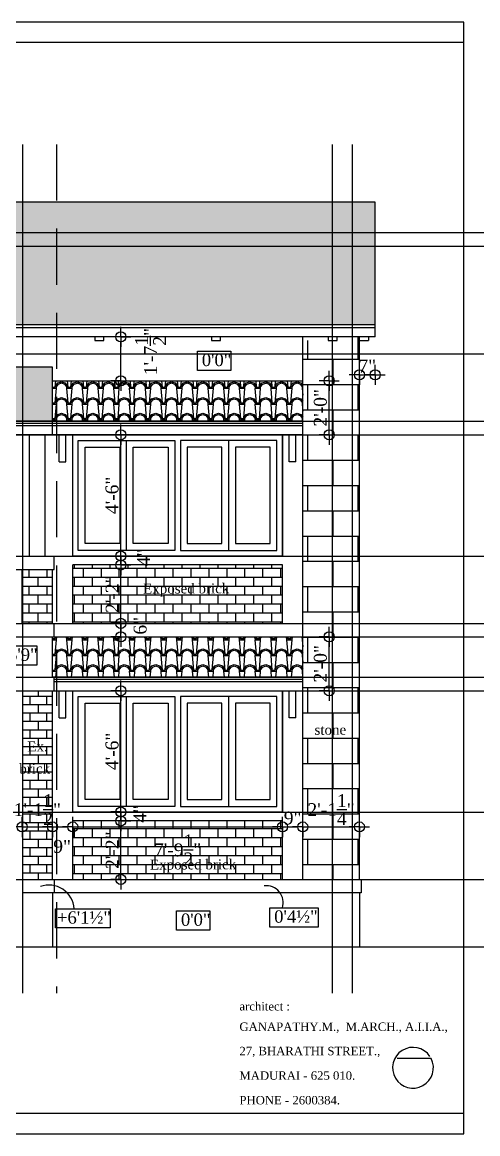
# Model space of a CAD drawing. Extents: x -4781 to 3971, y -2954 to -1072.
# Drawn here: x -1948.6 to -1745.6, y -1567 to -1072 of the extents above; entities that cross this region are included whole.
import ezdxf

# ---------------------------------------------------------------- set-up
doc = ezdxf.new("R2010")
doc.units = 0
doc.header["$LTSCALE"] = 20
doc.header["$MEASUREMENT"] = 0
doc.header["$PDMODE"] = 34
doc.linetypes.add('HIDDEN', pattern=[0.375, 0.25, -0.125])
doc.layers.get('0').update_dxf_attribs({"linetype": 'CONTINUOUS'})
doc.layers.get('DEFPOINTS').update_dxf_attribs({"linetype": 'CONTINUOUS'})
for name, color, linetype in [('border', 230, 'CONTINUOUS'), ('BORTEXT', 2, 'CONTINUOUS'), ('DIMLINE', 254, 'CONTINUOUS'), ('levels', 2, 'CONTINUOUS'), ('Stone', 8, 'CONTINUOUS'), ('TEXTS', 2, 'CONTINUOUS'), ('tile', 22, 'CONTINUOUS'), ('wall', 13, 'CONTINUOUS'), ('WINDOW', 4, 'CONTINUOUS'), ('WOOD', 7, 'CONTINUOUS')]:
    doc.layers.add(name, color=color, linetype=linetype)
doc.layers.add('correct', color=230, linetype='CONTINUOUS', plot=False)
doc.layers.add('guide', color=211, linetype='CONTINUOUS', plot=False)
doc.styles.add('DIMTEXT', font='times_1.ttf')
doc.styles.add('STYLE1', font='times_1.ttf')
doc.styles.add('style5', font='times_1.ttf')
doc.dimstyles.new('ARCH_48_0', dxfattribs={"dimtxt": 5.75, "dimasz": 2.25, "dimexe": 0.25, "dimexo": 0, "dimgap": 1, "dimtad": 1, "dimzin": 3, "dimdsep": 46, "dimlunit": 4, "dimtxsty": 'DIMTEXT', "dimblk": 'BLK', "dimcen": 0, "dimdle": 0.09375, "dimse1": 1, "dimse2": 1, "dimclrd": 254, "dimclrt": 3, "dimadec": 1, "dimazin": 0, "dimtfac": 1, "dimtix": 1, "dimtmove": 2, "dimatfit": 3, "dimldrblk": 'NONE', "dimfxl": 0.25, "dimtvp": 1.4625, "dimtolj": 1, "dimtzin": 15, "dimarcsym": 0})
pattern_1 = [(0, (-381.3477, -1627.0678), (0, 4), []), (90, (-381.348, -1627.068), (-8, 5e-16), [4, -4]), (90, (-377.348, -1627.068), (-8, 5e-16), [-4, 4])]
pattern_2 = [(274.9697, (-374.90767, -1620.06777), (-6.99993915, 84.00000736), [6.464304, -155.143247]), (180, (-374.348, -1626.508), (-7, -7), [0.56, -6.44]), (0, (-381.348, -1627.068), (7, 7), [1.96, -5.04]), (90, (-379.388, -1627.068), (-7, 7), [0.7, -6.3]), (270, (-374.908, -1626.368), (7, -7), [0.7, -6.3]), (0, (-374.908, -1627.068), (7, 7), [0.56, -6.44]), (0, (-381.348, -1626.508), (7, 7), [1.4, -5.6]), (85.0303, (-379.94767, -1626.50777), (6.99993915, 84.00000736), [6.464304, -155.143247]), (52.6961, (-379.94767, -1626.15777), (-90.99990123, -119.00007519), [1.848056, -182.95725]), (18.4349, (-378.8277, -1624.6878), (14.000003, 6.9999888), [1.770874, -20.365065]), (341.5651, (-377.1477, -1624.1278), (-14.000003, 6.9999888), [1.770874, -20.365065]), (307.3039, (-375.46767, -1624.68777), (90.99990123, -119.00007519), [1.848056, -182.95725]), (20.2249, (-378.47767, -1625.17777), (-76.99998085, -28.00005835), [1.417395, -140.321804]), (339.7751, (-377.14767, -1624.68777), (76.99998085, -28.00005835), [1.417395, -140.321804]), (307.4054, (-375.81767, -1625.17777), (70.00006967, -90.999947255), [1.498063, -148.308475]), (52.5946, (-379.38767, -1626.36777), (-70.00006967, -90.999947255), [1.498063, -148.308475])]

# ---------------------------------------------------------------- blocks, each defined once
blk = doc.blocks.new('A$C11477B86')
at = {"layer": 'WINDOW'}
for p, q in [((-24, -49), (-24, 0)), ((21.5, -49), (21.5, 0))]:
    blk.add_line(p, q, dxfattribs=at)
for points in [[(-48, 2.5), (45.5, 2.5), (45.5, -51.5), (-48, -51.5)], [(-2.5, 0), (-2.5, -49), (-45.5, -49), (-45.5, 0)], [(0, 0), (0, -49), (43, -49), (43, 0)], [(-27, -3), (-27, -46), (-42.5, -46), (-42.5, -3)], [(-5.5, -3), (-5.5, -46), (-21, -46), (-21, -3)], [(3, -3), (3, -46), (18.5, -46), (18.5, -3)], [(24.5, -3), (24.5, -46), (40, -46), (40, -3)]]:
    blk.add_lwpolyline(points, close=True, dxfattribs=at)
blk = doc.blocks.new('*U504')
blk.add_blockref('A$C11477B86', (1.25, -2.5))
blk = doc.blocks.new('BLK')
for q in [(-2, 0), (0, 2), (2, 0), (0, -2)]:
    blk.add_line((0, 0), q)
blk.add_circle((0, 0), 1)
blk = doc.blocks.new('*D545')
at = {"layer": 'DEFPOINTS', "color": 0, "lineweight": -2, "transparency": 16777216}
for p in [(-1948.6, -1418.35), (-1935.1, -1418.35), (-1935.1, -1430.36)]:
    blk.add_point(p, dxfattribs=at)
at = {"layer": 'DIMLINE', "color": 254, "lineweight": -2, "transparency": 16777216}
for p, q in [((-1950.85, -1430.36), (-1953.1, -1430.36)), ((-1948.6, -1430.36), (-1935.1, -1430.36)), ((-1932.85, -1430.36), (-1930.6, -1430.36))]:
    blk.add_line(p, q, dxfattribs=at)
at = {"layer": 'DIMLINE', "color": 254, "lineweight": -2, "transparency": 16777216, "xscale": 2.25, "yscale": 2.25, "zscale": 2.25}
blk.add_blockref('BLK', (-1948.6, -1430.36), dxfattribs=at)
at = {"layer": 'DIMLINE', "color": 254, "lineweight": -2, "transparency": 16777216, "xscale": 2.25, "yscale": 2.25, "zscale": 2.25, "rotation": 180}
blk.add_blockref('BLK', (-1935.1, -1430.36), dxfattribs=at)
at = {"layer": 'DIMLINE', "color": 3, "lineweight": -2, "transparency": 16777216, "insert": (-1941.85, -1422.66), "char_height": 5.75, "attachment_point": 5, "style": 'DIMTEXT'}
blk.add_mtext('\\A1;1\'-1{\\H1.000000x;\\S1/2;}"', dxfattribs=at)
blk = doc.blocks.new('_None')
blk = doc.blocks.new('*D547')
at = {"layer": 'DEFPOINTS', "color": 0, "lineweight": -2, "transparency": 16777216}
for p in [(-1926.1, -1430.36), (-1935.1, -1444.06), (-1926.1, -1444.06)]:
    blk.add_point(p, dxfattribs=at)
at = {"layer": 'DIMLINE', "color": 254, "lineweight": -2, "transparency": 16777216}
blk.add_line((-1932.85, -1430.36), (-1928.35, -1430.36), dxfattribs=at)
at = {"layer": 'DIMLINE', "color": 254, "lineweight": -2, "transparency": 16777216, "xscale": 2.25, "yscale": 2.25, "zscale": 2.25, "rotation": 180}
blk.add_blockref('BLK', (-1935.1, -1430.36), dxfattribs=at)
at = {"layer": 'DIMLINE', "color": 254, "lineweight": -2, "transparency": 16777216, "xscale": 2.25, "yscale": 2.25, "zscale": 2.25}
blk.add_blockref('BLK', (-1926.1, -1430.36), dxfattribs=at)
at = {"layer": 'DIMLINE', "color": 3, "lineweight": -2, "transparency": 16777216, "insert": (-1930.81, -1439.07), "char_height": 5.75, "attachment_point": 5, "style": 'DIMTEXT'}
blk.add_mtext('\\A1;9"', dxfattribs=at)
blk = doc.blocks.new('*D548')
at = {"layer": 'DEFPOINTS', "color": 0, "lineweight": -2, "transparency": 16777216}
for p in [(-1832.6, -1430.36), (-1926.1, -1444.06), (-1832.6, -1441.73)]:
    blk.add_point(p, dxfattribs=at)
at = {"layer": 'DIMLINE', "color": 254, "lineweight": -2, "transparency": 16777216}
blk.add_line((-1923.85, -1430.36), (-1834.85, -1430.36), dxfattribs=at)
at = {"layer": 'DIMLINE', "color": 254, "lineweight": -2, "transparency": 16777216, "xscale": 2.25, "yscale": 2.25, "zscale": 2.25, "rotation": 180}
blk.add_blockref('BLK', (-1926.1, -1430.36), dxfattribs=at)
at = {"layer": 'DIMLINE', "color": 254, "lineweight": -2, "transparency": 16777216, "xscale": 2.25, "yscale": 2.25, "zscale": 2.25}
blk.add_blockref('BLK', (-1832.6, -1430.36), dxfattribs=at)
at = {"layer": 'DIMLINE', "color": 3, "lineweight": -2, "transparency": 16777216, "insert": (-1879.35, -1440.59), "char_height": 5.75, "attachment_point": 5, "style": 'DIMTEXT'}
blk.add_mtext('\\A1;7\'-9{\\H1.000000x;\\S1/2;}"', dxfattribs=at)
blk = doc.blocks.new('*D549')
at = {"layer": 'DEFPOINTS', "color": 0, "lineweight": -2, "transparency": 16777216}
for p in [(-1823.6, -1430.36), (-1832.6, -1441.73), (-1823.6, -1441.73)]:
    blk.add_point(p, dxfattribs=at)
at = {"layer": 'DIMLINE', "color": 254, "lineweight": -2, "transparency": 16777216}
blk.add_line((-1830.35, -1430.36), (-1825.85, -1430.36), dxfattribs=at)
at = {"layer": 'DIMLINE', "color": 254, "lineweight": -2, "transparency": 16777216, "xscale": 2.25, "yscale": 2.25, "zscale": 2.25, "rotation": 180}
blk.add_blockref('BLK', (-1832.6, -1430.36), dxfattribs=at)
at = {"layer": 'DIMLINE', "color": 254, "lineweight": -2, "transparency": 16777216, "xscale": 2.25, "yscale": 2.25, "zscale": 2.25}
blk.add_blockref('BLK', (-1823.6, -1430.36), dxfattribs=at)
at = {"layer": 'DIMLINE', "color": 3, "lineweight": -2, "transparency": 16777216, "insert": (-1828.1, -1426.43), "char_height": 5.75, "attachment_point": 5, "style": 'DIMTEXT'}
blk.add_mtext('\\A1;9"', dxfattribs=at)
blk = doc.blocks.new('*D550')
at = {"layer": 'DEFPOINTS', "color": 0, "lineweight": -2, "transparency": 16777216}
for p in [(-1798.35, -1430.36), (-1823.6, -1441.73), (-1798.35, -1441.73)]:
    blk.add_point(p, dxfattribs=at)
at = {"layer": 'DIMLINE', "color": 254, "lineweight": -2, "transparency": 16777216}
blk.add_line((-1821.35, -1430.36), (-1800.6, -1430.36), dxfattribs=at)
at = {"layer": 'DIMLINE', "color": 254, "lineweight": -2, "transparency": 16777216, "xscale": 2.25, "yscale": 2.25, "zscale": 2.25, "rotation": 180}
blk.add_blockref('BLK', (-1823.6, -1430.36), dxfattribs=at)
at = {"layer": 'DIMLINE', "color": 254, "lineweight": -2, "transparency": 16777216, "xscale": 2.25, "yscale": 2.25, "zscale": 2.25}
blk.add_blockref('BLK', (-1798.35, -1430.36), dxfattribs=at)
at = {"layer": 'DIMLINE', "color": 3, "lineweight": -2, "transparency": 16777216, "insert": (-1810.98, -1422.66), "char_height": 5.75, "attachment_point": 5, "style": 'DIMTEXT'}
blk.add_mtext('\\A1;2\'-1{\\H1.000000x;\\S1/4;}"', dxfattribs=at)
blk = doc.blocks.new('*D551')
at = {"layer": 'DEFPOINTS', "color": 0, "lineweight": -2, "transparency": 16777216}
for p in [(-1904.64, -1427.7), (-1892.61, -1427.7), (-1898.25, -1453.7)]:
    blk.add_point(p, dxfattribs=at)
at = {"layer": 'DIMLINE', "color": 254, "lineweight": -2, "transparency": 16777216}
blk.add_line((-1904.64, -1451.45), (-1904.64, -1429.95), dxfattribs=at)
at = {"layer": 'DIMLINE', "color": 254, "lineweight": -2, "transparency": 16777216, "xscale": 2.25, "yscale": 2.25, "zscale": 2.25}
for p, rotation in [((-1904.64, -1427.7), 90), ((-1904.64, -1453.7), 270)]:
    blk.add_blockref('BLK', p, dxfattribs=dict(at, rotation=rotation))
at = {"layer": 'DIMLINE', "color": 3, "lineweight": -2, "transparency": 16777216, "insert": (-1908.52, -1440.7), "char_height": 5.75, "attachment_point": 5, "rotation": 90, "style": 'DIMTEXT'}
blk.add_mtext('\\A1;2\'-2"', dxfattribs=at)
blk = doc.blocks.new('*D552')
at = {"layer": 'DEFPOINTS', "color": 0, "lineweight": -2, "transparency": 16777216}
for p in [(-1904.64, -1423.7), (-1892.61, -1423.7), (-1892.61, -1427.7)]:
    blk.add_point(p, dxfattribs=at)
at = {"layer": 'DIMLINE', "color": 254, "lineweight": -2, "transparency": 16777216}
for p, q in [((-1904.64, -1421.45), (-1904.64, -1419.2)), ((-1904.64, -1427.7), (-1904.64, -1423.7)), ((-1904.64, -1429.95), (-1904.64, -1432.2))]:
    blk.add_line(p, q, dxfattribs=at)
at = {"layer": 'DIMLINE', "color": 254, "lineweight": -2, "transparency": 16777216, "xscale": 2.25, "yscale": 2.25, "zscale": 2.25}
for p, rotation in [((-1904.64, -1423.7), 270), ((-1904.64, -1427.7), 90)]:
    blk.add_blockref('BLK', p, dxfattribs=dict(at, rotation=rotation))
at = {"layer": 'DIMLINE', "color": 3, "lineweight": -2, "transparency": 16777216, "insert": (-1896.15, -1424.56), "char_height": 5.75, "attachment_point": 5, "rotation": 90, "style": 'DIMTEXT'}
blk.add_mtext('\\A1;4"', dxfattribs=at)
blk = doc.blocks.new('*D553')
at = {"layer": 'DEFPOINTS', "color": 0, "lineweight": -2, "transparency": 16777216}
for p in [(-1904.64, -1369.7), (-1890.87, -1369.7), (-1890.87, -1423.7)]:
    blk.add_point(p, dxfattribs=at)
at = {"layer": 'DIMLINE', "color": 254, "lineweight": -2, "transparency": 16777216}
blk.add_line((-1904.64, -1421.45), (-1904.64, -1371.95), dxfattribs=at)
at = {"layer": 'DIMLINE', "color": 254, "lineweight": -2, "transparency": 16777216, "xscale": 2.25, "yscale": 2.25, "zscale": 2.25}
for p, rotation in [((-1904.64, -1369.7), 90), ((-1904.64, -1423.7), 270)]:
    blk.add_blockref('BLK', p, dxfattribs=dict(at, rotation=rotation))
at = {"layer": 'DIMLINE', "color": 3, "lineweight": -2, "transparency": 16777216, "insert": (-1908.57, -1396.7), "char_height": 5.75, "attachment_point": 5, "rotation": 90, "style": 'DIMTEXT'}
blk.add_mtext('\\A1;4\'-6"', dxfattribs=at)
blk = doc.blocks.new('*D554')
at = {"layer": 'DEFPOINTS', "color": 0, "lineweight": -2, "transparency": 16777216}
for p in [(-1890.89, -1345.7), (-1811.8, -1345.7), (-1888.98, -1369.7)]:
    blk.add_point(p, dxfattribs=at)
at = {"layer": 'DIMLINE', "color": 254, "lineweight": -2, "transparency": 16777216}
blk.add_line((-1811.8, -1367.45), (-1811.8, -1347.95), dxfattribs=at)
at = {"layer": 'DIMLINE', "color": 254, "lineweight": -2, "transparency": 16777216, "xscale": 2.25, "yscale": 2.25, "zscale": 2.25}
for p, rotation in [((-1811.8, -1345.7), 90), ((-1811.8, -1369.7), 270)]:
    blk.add_blockref('BLK', p, dxfattribs=dict(at, rotation=rotation))
at = {"layer": 'DIMLINE', "color": 3, "lineweight": -2, "transparency": 16777216, "insert": (-1815.72, -1357.7), "char_height": 5.75, "attachment_point": 5, "rotation": 90, "style": 'DIMTEXT'}
blk.add_mtext('\\A1;2\'-0"', dxfattribs=at)
blk = doc.blocks.new('*D555')
at = {"layer": 'DEFPOINTS', "color": 0, "lineweight": -2, "transparency": 16777216}
for p in [(-1904.64, -1339.7), (-1890.89, -1339.7), (-1890.89, -1345.7)]:
    blk.add_point(p, dxfattribs=at)
at = {"layer": 'DIMLINE', "color": 254, "lineweight": -2, "transparency": 16777216}
for p, q in [((-1904.64, -1337.45), (-1904.64, -1335.2)), ((-1904.64, -1345.7), (-1904.64, -1339.7)), ((-1904.64, -1347.95), (-1904.64, -1350.2))]:
    blk.add_line(p, q, dxfattribs=at)
at = {"layer": 'DIMLINE', "color": 254, "lineweight": -2, "transparency": 16777216, "xscale": 2.25, "yscale": 2.25, "zscale": 2.25}
for p, rotation in [((-1904.64, -1339.7), 270), ((-1904.64, -1345.7), 90)]:
    blk.add_blockref('BLK', p, dxfattribs=dict(at, rotation=rotation))
at = {"layer": 'DIMLINE', "color": 3, "lineweight": -2, "transparency": 16777216, "insert": (-1896.03, -1340.75), "char_height": 5.75, "attachment_point": 5, "rotation": 90, "style": 'DIMTEXT'}
blk.add_mtext('\\A1;6"', dxfattribs=at)
blk = doc.blocks.new('*D556')
at = {"layer": 'DEFPOINTS', "color": 0, "lineweight": -2, "transparency": 16777216}
for p in [(-1904.64, -1313.7), (-1879.35, -1313.7), (-1883.33, -1339.7)]:
    blk.add_point(p, dxfattribs=at)
at = {"layer": 'DIMLINE', "color": 254, "lineweight": -2, "transparency": 16777216}
blk.add_line((-1904.64, -1337.45), (-1904.64, -1315.95), dxfattribs=at)
at = {"layer": 'DIMLINE', "color": 254, "lineweight": -2, "transparency": 16777216, "xscale": 2.25, "yscale": 2.25, "zscale": 2.25}
for p, rotation in [((-1904.64, -1313.7), 90), ((-1904.64, -1339.7), 270)]:
    blk.add_blockref('BLK', p, dxfattribs=dict(at, rotation=rotation))
at = {"layer": 'DIMLINE', "color": 3, "lineweight": -2, "transparency": 16777216, "insert": (-1908.52, -1326.7), "char_height": 5.75, "attachment_point": 5, "rotation": 90, "style": 'DIMTEXT'}
blk.add_mtext('\\A1;2\'-2"', dxfattribs=at)
blk = doc.blocks.new('*D557')
at = {"layer": 'DEFPOINTS', "color": 0, "lineweight": -2, "transparency": 16777216}
for p in [(-1904.64, -1309.7), (-1879.35, -1309.7), (-1879.35, -1313.7)]:
    blk.add_point(p, dxfattribs=at)
at = {"layer": 'DIMLINE', "color": 254, "lineweight": -2, "transparency": 16777216}
for p, q in [((-1904.64, -1307.45), (-1904.64, -1305.2)), ((-1904.64, -1313.7), (-1904.64, -1309.7)), ((-1904.64, -1315.95), (-1904.64, -1318.2))]:
    blk.add_line(p, q, dxfattribs=at)
at = {"layer": 'DIMLINE', "color": 254, "lineweight": -2, "transparency": 16777216, "xscale": 2.25, "yscale": 2.25, "zscale": 2.25}
for p, rotation in [((-1904.64, -1309.7), 270), ((-1904.64, -1313.7), 90)]:
    blk.add_blockref('BLK', p, dxfattribs=dict(at, rotation=rotation))
at = {"layer": 'DIMLINE', "color": 3, "lineweight": -2, "transparency": 16777216, "insert": (-1894.52, -1310.4), "char_height": 5.75, "attachment_point": 5, "rotation": 90, "style": 'DIMTEXT'}
blk.add_mtext('\\A1;4"', dxfattribs=at)
blk = doc.blocks.new('*D558')
at = {"layer": 'DEFPOINTS', "color": 0, "lineweight": -2, "transparency": 16777216}
for p in [(-1904.64, -1255.7), (-1886.21, -1255.7), (-1886.21, -1309.7)]:
    blk.add_point(p, dxfattribs=at)
at = {"layer": 'DIMLINE', "color": 254, "lineweight": -2, "transparency": 16777216}
blk.add_line((-1904.64, -1307.45), (-1904.64, -1257.95), dxfattribs=at)
at = {"layer": 'DIMLINE', "color": 254, "lineweight": -2, "transparency": 16777216, "xscale": 2.25, "yscale": 2.25, "zscale": 2.25}
for p, rotation in [((-1904.64, -1255.7), 90), ((-1904.64, -1309.7), 270)]:
    blk.add_blockref('BLK', p, dxfattribs=dict(at, rotation=rotation))
at = {"layer": 'DIMLINE', "color": 3, "lineweight": -2, "transparency": 16777216, "insert": (-1908.57, -1282.7), "char_height": 5.75, "attachment_point": 5, "rotation": 90, "style": 'DIMTEXT'}
blk.add_mtext('\\A1;4\'-6"', dxfattribs=at)
blk = doc.blocks.new('*D559')
at = {"layer": 'DEFPOINTS', "color": 0, "lineweight": -2, "transparency": 16777216}
for p in [(-1879.35, -1231.7), (-1811.8, -1231.7), (-1879.35, -1255.7)]:
    blk.add_point(p, dxfattribs=at)
at = {"layer": 'DIMLINE', "color": 254, "lineweight": -2, "transparency": 16777216}
blk.add_line((-1811.8, -1253.45), (-1811.8, -1233.95), dxfattribs=at)
at = {"layer": 'DIMLINE', "color": 254, "lineweight": -2, "transparency": 16777216, "xscale": 2.25, "yscale": 2.25, "zscale": 2.25}
for p, rotation in [((-1811.8, -1231.7), 90), ((-1811.8, -1255.7), 270)]:
    blk.add_blockref('BLK', p, dxfattribs=dict(at, rotation=rotation))
at = {"layer": 'DIMLINE', "color": 3, "lineweight": -2, "transparency": 16777216, "insert": (-1815.72, -1243.7), "char_height": 5.75, "attachment_point": 5, "rotation": 90, "style": 'DIMTEXT'}
blk.add_mtext('\\A1;2\'-0"', dxfattribs=at)
blk = doc.blocks.new('*D560')
at = {"layer": 'DEFPOINTS', "color": 0, "lineweight": -2, "transparency": 16777216}
for p in [(-1923.2, -1212.09), (-1904.64, -1212.09), (-1916.98, -1231.7)]:
    blk.add_point(p, dxfattribs=at)
at = {"layer": 'DIMLINE', "color": 254, "lineweight": -2, "transparency": 16777216}
blk.add_line((-1904.64, -1229.45), (-1904.64, -1214.34), dxfattribs=at)
at = {"layer": 'DIMLINE', "color": 254, "lineweight": -2, "transparency": 16777216, "xscale": 2.25, "yscale": 2.25, "zscale": 2.25}
for p, rotation in [((-1904.64, -1212.09), 90), ((-1904.64, -1231.7), 270)]:
    blk.add_blockref('BLK', p, dxfattribs=dict(at, rotation=rotation))
at = {"layer": 'DIMLINE', "color": 3, "lineweight": -2, "transparency": 16777216, "insert": (-1891.4, -1218.68), "char_height": 5.75, "attachment_point": 5, "rotation": 90, "style": 'DIMTEXT'}
blk.add_mtext('\\A1;1\'-7{\\H1.000000x;\\S1/2;}"', dxfattribs=at)
blk = doc.blocks.new('*D562')
at = {"layer": 'DEFPOINTS', "color": 0, "lineweight": -2, "transparency": 16777216}
for p in [(-1798.35, -1212.09), (-1791.35, -1212.09), (-1791.35, -1229.04)]:
    blk.add_point(p, dxfattribs=at)
at = {"layer": 'DIMLINE', "color": 254, "lineweight": -2, "transparency": 16777216}
for p, q in [((-1800.6, -1229.04), (-1802.85, -1229.04)), ((-1798.35, -1229.04), (-1791.35, -1229.04)), ((-1789.1, -1229.04), (-1786.85, -1229.04))]:
    blk.add_line(p, q, dxfattribs=at)
at = {"layer": 'DIMLINE', "color": 254, "lineweight": -2, "transparency": 16777216, "xscale": 2.25, "yscale": 2.25, "zscale": 2.25}
blk.add_blockref('BLK', (-1798.35, -1229.04), dxfattribs=at)
at = {"layer": 'DIMLINE', "color": 254, "lineweight": -2, "transparency": 16777216, "xscale": 2.25, "yscale": 2.25, "zscale": 2.25, "rotation": 180}
blk.add_blockref('BLK', (-1791.35, -1229.04), dxfattribs=at)
at = {"layer": 'DIMLINE', "color": 3, "lineweight": -2, "transparency": 16777216, "insert": (-1794.85, -1225.11), "char_height": 5.75, "attachment_point": 5, "style": 'DIMTEXT'}
blk.add_mtext('\\A1;7"', dxfattribs=at)

msp = doc.modelspace()

# ---------------------------------------------------------------- hatches: boundary and pattern name
at = {"layer": 'Stone', "lineweight": -2}
h = msp.add_hatch(dxfattribs=at)
h.set_pattern_fill('BRICK', color=8, scale=45, style=0)
h.set_pattern_definition([(0, (-381.348, -1627.068), (0, 11.25), []), (90, (-381.348, -1627.068), (-22.5, 1e-15), [11.25, -11.25]), (90, (-370.098, -1627.068), (-22.5, 1e-15), [-11.25, 11.25])])
h.paths.add_polyline_path([(-1798.354, -1212.094), (-1808.229, -1212.094), (-1808.229, -1213.747), (-1812.229, -1213.747), (-1823.604, -1213.706), (-1823.604, -1453.705), (-1798.354, -1453.705)])
at = {"layer": 'tile', "lineweight": -2}
h = msp.add_hatch(dxfattribs=at)
h.set_pattern_fill('SPANTILE', color=256, scale=7, style=0)
h.set_pattern_definition([(274.9697, (-374.90767, -1612.45692), (-6.99993915, 84.00000736), [6.464304, -155.143247]), (180, (-374.348, -1618.897), (-7, -7), [0.56, -6.44]), (0, (-381.348, -1619.457), (7, 7), [1.96, -5.04]), (90, (-379.388, -1619.457), (-7, 7), [0.7, -6.3]), (270, (-374.908, -1618.757), (7, -7), [0.7, -6.3]), (0, (-374.908, -1619.457), (7, 7), [0.56, -6.44]), (0, (-381.348, -1618.897), (7, 7), [1.4, -5.6]), (85.0303, (-379.94767, -1618.89692), (6.99993915, 84.00000736), [6.464304, -155.143247]), (52.6961, (-379.94767, -1618.54692), (-90.99990123, -119.000075192), [1.848056, -182.95725]), (18.4349, (-378.8277, -1617.077), (14.000003, 6.9999888), [1.770874, -20.365065]), (341.5651, (-377.1477, -1616.517), (-14.000003, 6.9999888), [1.770874, -20.365065]), (307.3039, (-375.46767, -1617.07692), (90.99990123, -119.000075192), [1.848056, -182.95725]), (20.2249, (-378.47767, -1617.56692), (-76.99998085, -28.00005835), [1.417395, -140.321804]), (339.7751, (-377.14767, -1617.07692), (76.99998085, -28.00005835), [1.417395, -140.321804]), (307.4054, (-375.81767, -1617.56692), (70.00006967, -90.999947255), [1.498063, -148.308475]), (52.5946, (-379.38767, -1618.75692), (-70.00006967, -90.999947255), [1.498063, -148.308475])])
h.paths.add_polyline_path([(-1791.354, -1206.785), (-1791.354, -1152.079), (-2276.354, -1152.079), (-2276.354, -1206.785)])
h = msp.add_hatch(dxfattribs=at)
h.set_pattern_fill('SPANTILE', color=256, scale=7, style=0)
h.set_pattern_definition(pattern_2)
h.paths.add_polyline_path([(-1935.104, -1249.705), (-1935.104, -1225.594), (-2132.604, -1225.594), (-2132.604, -1249.705)])
h = msp.add_hatch(dxfattribs=at)
h.set_pattern_fill('SPANTILE', color=256, scale=7, style=0)
h.set_pattern_definition(pattern_2)
h.paths.add_polyline_path([(-1823.604, -1249.705), (-1823.604, -1231.705), (-1935.104, -1231.705), (-1935.104, -1249.705)])
h = msp.add_hatch(dxfattribs=at)
h.set_pattern_fill('BRICK', color=256, scale=16, style=0)
h.set_pattern_definition([(0, (458.5465, -1627.0678), (0, 4), []), (90, (458.5465, -1627.068), (-8, 5e-16), [4, -4]), (90, (462.5465, -1627.068), (-8, 5e-16), [-4, 4])])
h.paths.add_polyline_path([(-1935.104, -1315.705), (-1948.604, -1315.705), (-1948.604, -1339.705), (-1935.104, -1339.705)])
h = msp.add_hatch(dxfattribs=at)
h.set_pattern_fill('BRICK', color=256, scale=16, style=0)
h.set_pattern_definition(pattern_1)
h.paths.add_polyline_path([(-1832.604, -1339.705), (-1832.604, -1313.705), (-1926.104, -1313.705), (-1926.104, -1339.705)])
h = msp.add_hatch(dxfattribs=at)
h.set_pattern_fill('SPANTILE', color=256, scale=7, style=0)
h.set_pattern_definition(pattern_2)
h.paths.add_polyline_path([(-1823.604, -1363.705), (-1823.604, -1345.705), (-1935.104, -1345.705), (-1935.104, -1363.705)])
h = msp.add_hatch(dxfattribs=at)
h.set_pattern_fill('BRICK', color=256, scale=15, style=0)
h.set_pattern_definition([(0, (-381.3477, -1627.0678), (0, 3.75), []), (90, (-381.348, -1627.068), (-7.5, 5e-16), [3.75, -3.75]), (90, (-377.598, -1627.068), (-7.5, 5e-16), [-3.75, 3.75])])
h.paths.add_polyline_path([(-1948.604, -1453.705), (-1935.104, -1453.705), (-1935.104, -1369.705), (-1948.604, -1369.705)])
h = msp.add_hatch(dxfattribs=at)
h.set_pattern_fill('BRICK', color=256, scale=16, style=0)
h.set_pattern_definition(pattern_1)
h.paths.add_polyline_path([(-1832.604, -1453.705), (-1832.604, -1427.705), (-1926.104, -1427.705), (-1926.104, -1453.705)])

# ---------------------------------------------------------------- linework, layer by layer
at = {"lineweight": -2}
for p in [(-1794.354, -1212.094), (-1798.354, -1213.747)]:
    msp.add_line(p, (-1794.354, -1213.747), dxfattribs=at)
for points in [[(-1916.229, -1212.094), (-1916.229, -1213.747), (-1912.229, -1213.747), (-1912.229, -1212.094)], [(-1864.229, -1212.094), (-1864.229, -1213.747), (-1860.229, -1213.747), (-1860.229, -1212.094)], [(-1812.229, -1212.094), (-1812.229, -1213.747), (-1808.229, -1213.747), (-1808.229, -1212.094)]]:
    msp.add_lwpolyline(points, dxfattribs=at)
at = {"layer": 'border', "lineweight": -2}
for p, q in [((-1751.801, -1081.059), (-2327.034, -1081.059)), ((-1751.801, -1557.934), (-2327.034, -1557.934))]:
    msp.add_line(p, q, dxfattribs=at)
at = {"layer": 'BORTEXT'}
msp.add_lwpolyline([(-1766.914, -1532.544, 34.7524071), (-1766.383, -1533.444), (-1781.47, -1533.444)], format="xyb", dxfattribs=at)
at = {"layer": 'correct', "color": 3, "lineweight": -2}
msp.add_lwpolyline([(-2327.034, -1071.997), (-2327.034, -1566.997), (-1751.801, -1566.997), (-1751.801, -1071.997)], close=True, dxfattribs=at)
at = {"layer": 'guide'}
for p, q in [((-1948.353, -1504.321), (-1948.353, -1126.376)), ((-1810.354, -1504.321), (-1810.354, -1126.376)), ((-1801.354, -1504.321), (-1801.354, -1126.376))]:
    msp.add_line(p, q, dxfattribs=at)
at = {"layer": 'guide', "linetype": 'HIDDEN', "ltscale": 5}
msp.add_line((-1933.354, -1126.376), (-1933.354, -1504.321), dxfattribs=at)
at = {"layer": 'guide', "color": 3}
for p, q in [((-2335.093, -1165.705), (-1732.615, -1165.705)), ((-2335.093, -1171.705), (-1732.615, -1171.705)), ((-2335.093, -1339.705), (-1732.615, -1339.705)), ((-2335.093, -1345.705), (-1732.615, -1345.705))]:
    msp.add_line(p, q, dxfattribs=at)
at = {"layer": 'guide', "color": 1}
for p, q in [((-2335.093, -1219.705), (-1732.615, -1219.705)), ((-2335.093, -1249.705), (-1732.615, -1249.705)), ((-2335.093, -1255.705), (-1732.615, -1255.705)), ((-2335.093, -1363.705), (-1732.615, -1363.705)), ((-2335.093, -1369.705), (-1732.615, -1369.705))]:
    msp.add_line(p, q, dxfattribs=at)
at = {"layer": 'guide', "color": 5}
for p, q in [((-2335.093, -1309.705), (-1732.615, -1309.705)), ((-2335.093, -1423.705), (-1732.615, -1423.705))]:
    msp.add_line(p, q, dxfattribs=at)
at = {"layer": 'guide', "color": 13}
for p, q in [((-2335.093, -1453.705), (-1732.615, -1453.705)), ((-2335.093, -1483.705), (-1732.615, -1483.705))]:
    msp.add_line(p, q, dxfattribs=at)
at = {"layer": 'levels', "color": 0}
for points in [[(-1870.547, -1218.52), (-1855.666, -1218.52), (-1855.666, -1227.055), (-1870.547, -1227.055)], [(-1960.381, -1349.755), (-1942.117, -1349.755), (-1942.117, -1358.29), (-1960.381, -1358.29)], [(-1933.732, -1466.808), (-1909.46, -1466.808), (-1909.46, -1475.344), (-1933.732, -1475.344)], [(-1879.834, -1467.783), (-1864.953, -1467.783), (-1864.953, -1476.318), (-1879.834, -1476.318)], [(-1838.29, -1466.39), (-1816.756, -1466.39), (-1816.756, -1474.925), (-1838.29, -1474.925)]]:
    msp.add_lwpolyline(points, close=True, dxfattribs=at)
for centre, radius, start, end in [((-1936.697, -1467.525), 11.279, 3.64399, 109.76275), ((-1839.855, -1464.05), 7.538, 341.92095, 96.9125)]:
    msp.add_arc(centre, radius, start, end, dxfattribs=at)
at = {"layer": 'tile'}
for p, q in [((-1791.354, -1206.785), (-2276.354, -1206.785)), ((-1791.354, -1208.094), (-2276.354, -1208.094))]:
    msp.add_line(p, q, dxfattribs=at)
at = {"layer": 'tile', "lineweight": -2}
for p, q in [((-1935.104, -1249.705), (-2132.604, -1249.705)), ((-1935.104, -1250.705), (-2132.604, -1250.705)), ((-1823.604, -1249.705), (-1935.104, -1249.705)), ((-1823.604, -1250.705), (-1935.104, -1250.705)), ((-1823.604, -1363.705), (-1935.104, -1363.705)), ((-1823.604, -1364.705), (-1934.354, -1364.705))]:
    msp.add_line(p, q, dxfattribs=at)
at = {"layer": 'wall', "lineweight": -2}
for p, q in [((-1791.354, -1152.079), (-2276.354, -1152.079)), ((-1791.354, -1212.094), (-1791.354, -1152.079)), ((-1791.354, -1212.094), (-2276.354, -1212.094)), ((-1823.604, -1453.705), (-1823.604, -1212.094)), ((-1798.354, -1453.705), (-1798.354, -1212.094)), ((-1935.104, -1225.594), (-2132.604, -1225.594)), ((-1935.104, -1255.705), (-1935.104, -1225.594)), ((-1935.104, -1255.705), (-1935.104, -1231.705)), ((-1935.104, -1231.705), (-1823.604, -1231.705)), ((-1823.604, -1255.705), (-1935.104, -1255.705)), ((-1926.104, -1309.705), (-1926.104, -1255.705)), ((-1832.604, -1309.705), (-1832.604, -1255.705)), ((-2040.104, -1309.705), (-1934.354, -1309.705)), ((-1934.354, -1315.705), (-1934.354, -1309.705)), ((-1832.604, -1309.705), (-1926.104, -1309.705)), ((-2040.104, -1315.705), (-1934.354, -1315.705)), ((-1948.604, -1339.705), (-1948.604, -1315.705)), ((-1935.104, -1339.705), (-1935.104, -1315.705)), ((-1926.104, -1339.705), (-1926.104, -1313.705)), ((-1832.604, -1313.705), (-1926.104, -1313.705)), ((-1832.604, -1339.705), (-1832.604, -1313.705)), ((-2013.854, -1339.705), (-1934.354, -1339.705)), ((-1934.354, -1345.705), (-1934.354, -1339.705)), ((-1926.104, -1339.705), (-1832.604, -1339.705)), ((-2013.854, -1345.705), (-1934.354, -1345.705)), ((-1935.104, -1363.705), (-1935.104, -1345.705)), ((-1935.104, -1345.705), (-1823.604, -1345.705)), ((-1935.104, -1363.705), (-1935.104, -1345.705)), ((-1988.604, -1363.705), (-1934.354, -1363.705)), ((-1934.354, -1369.705), (-1934.354, -1363.705)), ((-1989.354, -1369.705), (-1934.354, -1369.705)), ((-1935.104, -1453.705), (-1935.104, -1369.705)), ((-1926.104, -1423.705), (-1926.104, -1369.705)), ((-1832.604, -1423.705), (-1832.604, -1369.705)), ((-1832.604, -1423.705), (-1926.104, -1423.705)), ((-1926.104, -1453.705), (-1926.104, -1427.705)), ((-1832.604, -1427.705), (-1926.104, -1427.705)), ((-1832.604, -1453.705), (-1832.604, -1427.705)), ((-2028.354, -1453.705), (-1797.604, -1453.705)), ((-1934.354, -1453.705), (-1934.354, -1459.705)), ((-1797.604, -1453.705), (-1797.604, -1459.705)), ((-1797.604, -1459.705), (-1948.604, -1459.705)), ((-1935.104, -1459.705), (-1935.104, -1483.705)), ((-1798.354, -1459.705), (-1798.354, -1483.705)), ((-2327.034, -1483.705), (-1751.801, -1483.705))]:
    msp.add_line(p, q, dxfattribs=at)
at = {"layer": 'wall', "color": 0, "lineweight": -2}
for p, q in [((-1945.354, -1309.705), (-1945.354, -1255.705)), ((-1938.354, -1309.705), (-1938.354, -1255.705))]:
    msp.add_line(p, q, dxfattribs=at)
at = {"layer": 'WOOD'}
for p, q in [((-1935.104, -1251.705), (-2132.604, -1251.705)), ((-1823.604, -1251.705), (-1935.104, -1251.705)), ((-1935.104, -1255.705), (-2132.604, -1255.705)), ((-1823.604, -1255.705), (-1935.104, -1255.705)), ((-1932.104, -1267.705), (-1932.104, -1255.705)), ((-1929.104, -1267.705), (-1929.104, -1255.705)), ((-1829.604, -1267.705), (-1829.604, -1255.705)), ((-1826.604, -1267.705), (-1826.604, -1255.705)), ((-1932.104, -1267.705), (-1929.104, -1267.705)), ((-1826.604, -1267.705), (-1829.604, -1267.705)), ((-1823.604, -1365.705), (-1934.354, -1365.705)), ((-1935.104, -1369.705), (-1823.604, -1369.705)), ((-1932.104, -1381.705), (-1932.104, -1369.705)), ((-1929.104, -1381.705), (-1929.104, -1369.705)), ((-1829.604, -1381.705), (-1829.604, -1369.705)), ((-1826.604, -1381.705), (-1826.604, -1369.705)), ((-1932.104, -1381.705), (-1929.104, -1381.705)), ((-1826.604, -1381.705), (-1829.604, -1381.705))]:
    msp.add_line(p, q, dxfattribs=at)

# ---------------------------------------------------------------- block references
for p in [(-1879.354, -1255.705), (-1879.354, -1369.705)]:
    msp.add_blockref('*U504', p)

# ---------------------------------------------------------------- texts
at = {"layer": 'BORTEXT', "style": 'style5'}
for s, p in [('architect :', (-1851.809, -1512.098)), ('GANAPATHY.M.,  M.ARCH., A.I.I.A.,', (-1851.809, -1521.201)), ('27, BHARATHI STREET.,', (-1851.809, -1532.027)), ('MADURAI - 625 010.', (-1851.809, -1542.954)), ('PHONE - 2600384.', (-1851.809, -1553.912))]:
    msp.add_text(s, height=3.75, dxfattribs=at).set_placement(p)
at = {"layer": 'levels', "style": 'style5'}
for s, p in [('0\'0"', (-1868.583, -1225.133)), ('+5\'9"', (-1959.575, -1356.367)), ('+6\'1½"', (-1933.107, -1473.421)), ('0\'0"', (-1877.869, -1474.395)), ('0\'4½"', (-1836.326, -1473.002))]:
    msp.add_text(s, height=5.4893, dxfattribs=at).set_placement(p)
at = {"layer": 'TEXTS', "color": 7, "style": 'STYLE1'}
for s, height, p in [('Exposed brick', 4.42607, (-1894.735, -1326.445)), ('stone', 4.4261, (-1818.345, -1389.312)), ('Ex.', 4.4261, (-1946.296, -1396.732)), ('brick', 4.4261, (-1949.904, -1406.633)), ('Exposed brick', 4.42607, (-1891.648, -1449.341))]:
    msp.add_text(s, height=height, rotation=0.20841, dxfattribs=at).set_placement(p)

# ---------------------------------------------------------------- dimensions: what is measured, and where the dimension line sits
at = {"layer": 'DIMLINE', "lineweight": -2}
for base, p1, p2, picture, middle in [((-1904.641, -1212.094), (-1916.983, -1231.705), (-1923.202, -1212.094), '*D560', (-1891.404, -1218.684)), ((-1904.641, -1309.705), (-1879.354, -1313.705), (-1879.354, -1309.705), '*D557', (-1894.518, -1310.402)), ((-1904.641, -1339.705), (-1890.889, -1345.705), (-1890.889, -1339.705), '*D555', (-1896.032, -1340.747)), ((-1904.641, -1423.705), (-1892.614, -1427.705), (-1892.614, -1423.705), '*D552', (-1896.152, -1424.56))]:
    dim = msp.add_linear_dim(base=base, p1=p1, p2=p2, angle=90, dimstyle='ARCH_48_0', dxfattribs=at)
    dim.commit()
    dim.dimension.update_dxf_attribs({"geometry": picture, "text_midpoint": middle, "dimtype": 160})
for base, p1, p2, picture, middle in [((-1791.354, -1229.042), (-1798.354, -1212.094), (-1791.354, -1212.094), '*D562', (-1794.854, -1225.108)), ((-1935.104, -1430.359), (-1948.604, -1418.346), (-1935.104, -1418.346), '*D545', (-1941.854, -1422.664)), ((-1798.354, -1430.359), (-1823.604, -1441.732), (-1798.354, -1441.732), '*D550', (-1810.979, -1422.664)), ((-1823.604, -1430.359), (-1832.604, -1441.732), (-1823.604, -1441.732), '*D549', (-1828.104, -1426.426))]:
    dim = msp.add_linear_dim(base=base, p1=p1, p2=p2, dimstyle='ARCH_48_0', dxfattribs=at)
    dim.commit()
    dim.dimension.update_dxf_attribs({"geometry": picture, "text_midpoint": middle})
for base, p1, p2, picture, middle in [((-1811.797, -1231.705), (-1879.354, -1255.705), (-1879.354, -1231.705), '*D559', (-1815.722, -1243.705)), ((-1904.641, -1255.705), (-1886.211, -1309.705), (-1886.211, -1255.705), '*D558', (-1908.566, -1282.705)), ((-1904.641, -1313.705), (-1883.331, -1339.705), (-1879.354, -1313.705), '*D556', (-1908.516, -1326.705)), ((-1811.797, -1345.705), (-1888.976, -1369.705), (-1890.889, -1345.705), '*D554', (-1815.722, -1357.705)), ((-1904.641, -1369.705), (-1890.87, -1423.705), (-1890.87, -1369.705), '*D553', (-1908.566, -1396.705)), ((-1904.641, -1427.705), (-1898.254, -1453.705), (-1892.614, -1427.705), '*D551', (-1908.516, -1440.705))]:
    dim = msp.add_linear_dim(base=base, p1=p1, p2=p2, angle=90, dimstyle='ARCH_48_0', dxfattribs=at)
    dim.commit()
    dim.dimension.update_dxf_attribs({"geometry": picture, "text_midpoint": middle})
for base, p1, p2, picture, middle in [((-1926.104, -1430.359), (-1935.104, -1444.064), (-1926.104, -1444.064), '*D547', (-1930.809, -1439.066)), ((-1832.604, -1430.359), (-1926.104, -1444.064), (-1832.604, -1441.732), '*D548', (-1879.354, -1440.59))]:
    dim = msp.add_linear_dim(base=base, p1=p1, p2=p2, dimstyle='ARCH_48_0', dxfattribs=at)
    dim.commit()
    dim.dimension.update_dxf_attribs({"geometry": picture, "text_midpoint": middle, "dimtype": 160})

doc.saveas('drawing.dxf')
